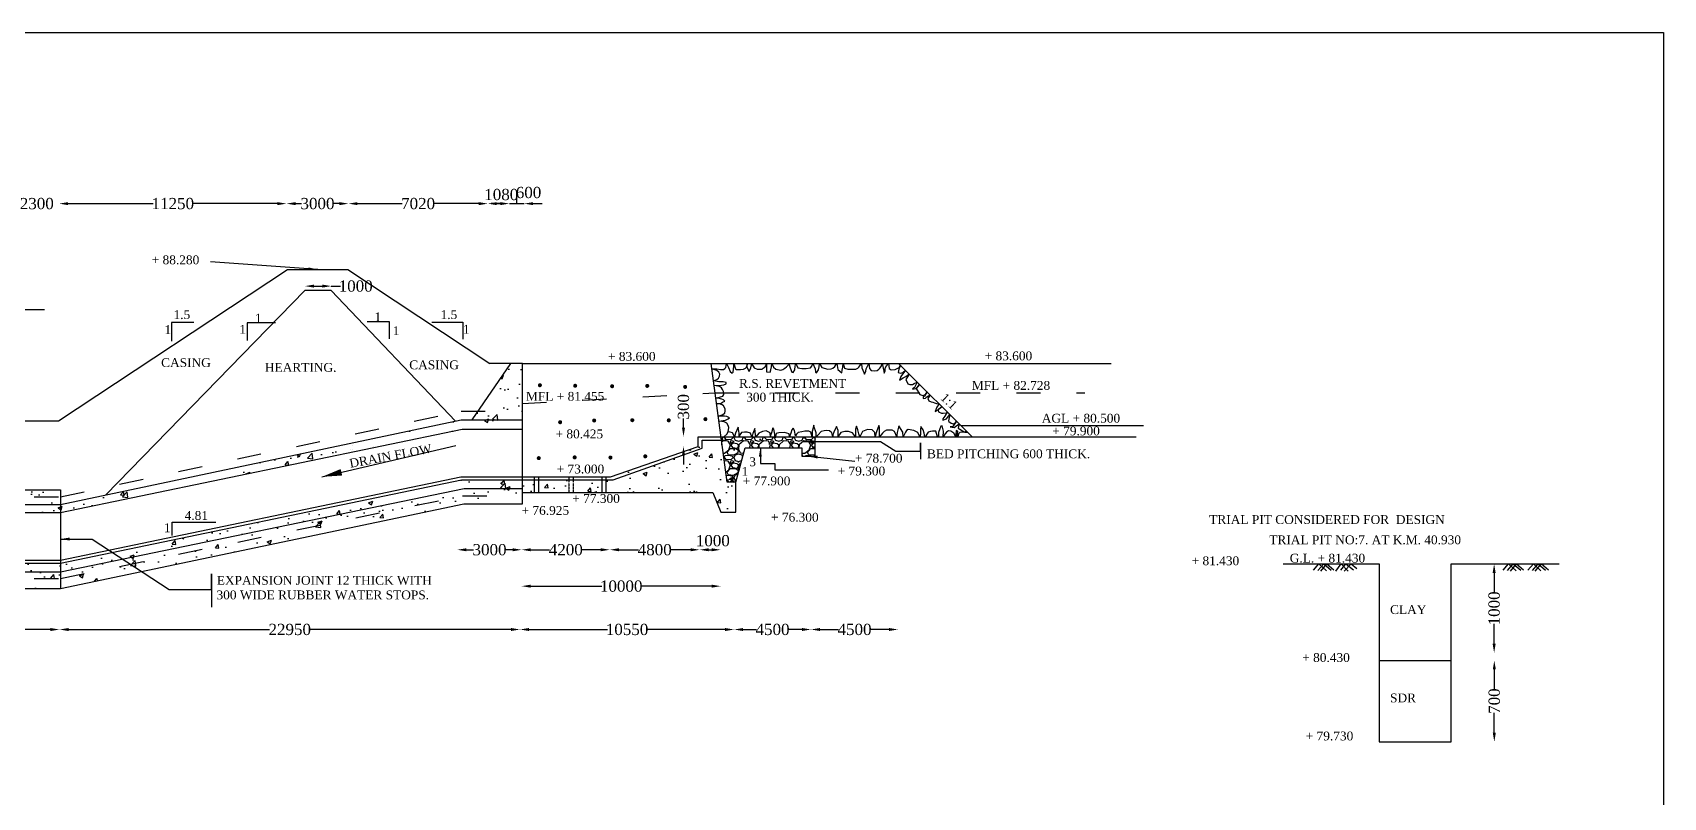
# Model space of a CAD drawing. Header units: millimetres. Extents: x -109570 to 182036, y -246061 to 118174.
# Drawn here: x 100865 to 182036, y 80078 to 118174 of the extents above; entities that cross this region are included whole.
import ezdxf

# ---------------------------------------------------------------- set-up
doc = ezdxf.new("R2010")
doc.units = ezdxf.units.MM
doc.header["$MEASUREMENT"] = 0
doc.header["$PDMODE"] = 33
doc.header["$PDSIZE"] = 500
doc.linetypes.add('ACAD_ISO03W100', pattern=[30, 12, -18])
for name, color, linetype in [('DIM', 5, 'Continuous'), ('DOT LINE', 3, 'ACAD_ISO03W100'), ('DWG. LINE', 1, 'Continuous'), ('HATCH', 2, 'Continuous'), ('TEXT', 7, 'Continuous'), ('TITLE', 7, 'Continuous')]:
    doc.layers.add(name, color=color, linetype=linetype)
doc.styles.get("Standard").update_dxf_attribs({"font": 'TIMES.TTF', "height": 560})
doc.dimstyles.get("Standard").update_dxf_attribs({"dimtxt": 560, "dimasz": 450, "dimexe": 0.18, "dimexo": 0.0625, "dimgap": 0.09, "dimtad": 0, "dimdec": 0, "dimzin": 0, "dimdsep": 46, "dimtxsty": 'Standard', "dimcen": 0.09, "dimse1": 1, "dimse2": 1, "dimclrd": 5, "dimclre": 5, "dimclrt": 4, "dimadec": 0, "dimazin": 0, "dimtfac": 1, "dimtdec": 0, "dimtofl": 0, "dimtmove": 0, "dimatfit": 3, "dimfxl": 1, "dimtolj": 1, "dimtzin": 0, "dimarcsym": 0})

# ---------------------------------------------------------------- blocks, each defined once
blk = doc.blocks.new('*D9')
at = {"layer": 'Defpoints', "color": 0}
for p in [(85933, 87944), (102203, 88441), (102203, 87850)]:
    blk.add_point(p, dxfattribs=at)
at = {"layer": 'DIM', "color": 5, "lineweight": -2}
for p, q in [((86383, 88441), (93097, 88441)), ((101753, 88441), (95038, 88441))]:
    blk.add_line(p, q, dxfattribs=at)
at = {"layer": 'DIM', "color": 5}
for points in [[(86383, 88516), (86383, 88366), (85933, 88441)], [(101753, 88516), (101753, 88366), (102203, 88441)]]:
    blk.add_solid(points, dxfattribs=at)
at = {"layer": 'DIM', "color": 4, "insert": (94068, 88441), "char_height": 560, "attachment_point": 5}
blk.add_mtext('\\A1;16100', dxfattribs=at)
blk = doc.blocks.new('*D10')
at = {"layer": 'Defpoints', "color": 0}
for p in [(102203, 87850), (125124, 88441), (125124, 87981)]:
    blk.add_point(p, dxfattribs=at)
at = {"layer": 'DIM', "color": 5, "lineweight": -2}
for p, q in [((102653, 88441), (112653, 88441)), ((124674, 88441), (114674, 88441))]:
    blk.add_line(p, q, dxfattribs=at)
at = {"layer": 'DIM', "color": 5}
for points in [[(102653, 88516), (102653, 88366), (102203, 88441)], [(124674, 88516), (124674, 88366), (125124, 88441)]]:
    blk.add_solid(points, dxfattribs=at)
at = {"layer": 'DIM', "color": 4, "insert": (113663, 88441), "char_height": 560, "attachment_point": 5}
blk.add_mtext('\\A1;22950', dxfattribs=at)
blk = doc.blocks.new('*D11')
at = {"layer": 'Defpoints', "color": 0}
for p in [(125124, 87981), (135782, 88441), (135782, 87963)]:
    blk.add_point(p, dxfattribs=at)
at = {"layer": 'DIM', "color": 5, "lineweight": -2}
for p, q in [((125574, 88441), (129482, 88441)), ((135332, 88441), (131423, 88441))]:
    blk.add_line(p, q, dxfattribs=at)
at = {"layer": 'DIM', "color": 5}
for points in [[(125574, 88516), (125574, 88366), (125124, 88441)], [(135332, 88516), (135332, 88366), (135782, 88441)]]:
    blk.add_solid(points, dxfattribs=at)
at = {"layer": 'DIM', "color": 4, "insert": (130453, 88441), "char_height": 560, "attachment_point": 5}
blk.add_mtext('\\A1;10550', dxfattribs=at)
blk = doc.blocks.new('*D12')
at = {"layer": 'Defpoints', "color": 0}
for p in [(135782, 87963), (139608, 88441), (139608, 88132)]:
    blk.add_point(p, dxfattribs=at)
at = {"layer": 'DIM', "color": 5, "lineweight": -2}
for p, q in [((136232, 88441), (136889, 88441)), ((139158, 88441), (138501, 88441))]:
    blk.add_line(p, q, dxfattribs=at)
at = {"layer": 'DIM', "color": 5}
for points in [[(136232, 88516), (136232, 88366), (135782, 88441)], [(139158, 88516), (139158, 88366), (139608, 88441)]]:
    blk.add_solid(points, dxfattribs=at)
at = {"layer": 'DIM', "color": 4, "insert": (137695, 88441), "char_height": 560, "attachment_point": 5}
blk.add_mtext('\\A1;4500', dxfattribs=at)
blk = doc.blocks.new('*D13')
at = {"layer": 'Defpoints', "color": 0}
for p in [(139608, 88132), (143943, 88441), (143943, 88245)]:
    blk.add_point(p, dxfattribs=at)
at = {"layer": 'DIM', "color": 5, "lineweight": -2}
for p, q in [((140058, 88441), (140970, 88441)), ((143493, 88441), (142581, 88441))]:
    blk.add_line(p, q, dxfattribs=at)
at = {"layer": 'DIM', "color": 5}
for points in [[(140058, 88516), (140058, 88366), (139608, 88441)], [(143493, 88516), (143493, 88366), (143943, 88441)]]:
    blk.add_solid(points, dxfattribs=at)
at = {"layer": 'DIM', "color": 4, "insert": (141776, 88441), "char_height": 560, "attachment_point": 5}
blk.add_mtext('\\A1;4500', dxfattribs=at)
blk = doc.blocks.new('*D15')
at = {"layer": 'Defpoints', "color": 0}
for p in [(115733, 105546), (114419, 105331), (115733, 105331)]:
    blk.add_point(p, dxfattribs=at)
at = {"layer": 'DIM', "color": 5, "lineweight": -2}
for p, q in [((114869, 105546), (115283, 105546)), ((115733, 105546), (116183, 105546))]:
    blk.add_line(p, q, dxfattribs=at)
at = {"layer": 'DIM', "color": 5}
for points in [[(114869, 105621), (114869, 105471), (114419, 105546)], [(115283, 105621), (115283, 105471), (115733, 105546)]]:
    blk.add_solid(points, dxfattribs=at)
at = {"layer": 'DIM', "color": 4, "insert": (116946, 105546), "char_height": 560, "attachment_point": 5}
blk.add_mtext('\\A1;1000', dxfattribs=at)
blk = doc.blocks.new('*D16')
at = {"layer": 'Defpoints', "color": 0}
for p in [(125213, 90635), (135111, 90635), (135111, 90600)]:
    blk.add_point(p, dxfattribs=at)
at = {"layer": 'DIM', "color": 5, "lineweight": -2}
for p, q in [((125663, 90600), (129192, 90600)), ((134661, 90600), (131133, 90600))]:
    blk.add_line(p, q, dxfattribs=at)
at = {"layer": 'DIM', "color": 5}
for points in [[(125663, 90675), (125663, 90525), (125213, 90600)], [(134661, 90675), (134661, 90525), (135111, 90600)]]:
    blk.add_solid(points, dxfattribs=at)
at = {"layer": 'DIM', "color": 4, "insert": (130162, 90600), "char_height": 560, "attachment_point": 5}
blk.add_mtext('\\A1;10000', dxfattribs=at)
blk = doc.blocks.new('*D17')
at = {"layer": 'Defpoints', "color": 0}
for p in [(122002, 92413), (125213, 92413), (125213, 92413)]:
    blk.add_point(p, dxfattribs=at)
at = {"layer": 'DIM', "color": 5, "lineweight": -2}
for p, q in [((122452, 92413), (122812, 92413)), ((124763, 92413), (124403, 92413))]:
    blk.add_line(p, q, dxfattribs=at)
at = {"layer": 'DIM', "color": 5}
for points in [[(122452, 92488), (122452, 92338), (122002, 92413)], [(124763, 92488), (124763, 92338), (125213, 92413)]]:
    blk.add_solid(points, dxfattribs=at)
at = {"layer": 'DIM', "color": 4, "insert": (123608, 92413), "char_height": 560, "attachment_point": 5}
blk.add_mtext('\\A1;3000', dxfattribs=at)
blk = doc.blocks.new('*D18')
at = {"layer": 'Defpoints', "color": 0}
for p in [(125213, 92413), (129595, 92413), (129595, 92099)]:
    blk.add_point(p, dxfattribs=at)
at = {"layer": 'DIM', "color": 5, "lineweight": -2}
for p, q in [((125663, 92413), (126598, 92413)), ((129145, 92413), (128210, 92413))]:
    blk.add_line(p, q, dxfattribs=at)
at = {"layer": 'DIM', "color": 5}
for points in [[(125663, 92488), (125663, 92338), (125213, 92413)], [(129145, 92488), (129145, 92338), (129595, 92413)]]:
    blk.add_solid(points, dxfattribs=at)
at = {"layer": 'DIM', "color": 4, "insert": (127404, 92413), "char_height": 560, "attachment_point": 5}
blk.add_mtext('\\A1;4200', dxfattribs=at)
blk = doc.blocks.new('*D19')
at = {"layer": 'Defpoints', "color": 0}
for p in [(129595, 92099), (134063, 92413), (134063, 91977)]:
    blk.add_point(p, dxfattribs=at)
at = {"layer": 'DIM', "color": 5, "lineweight": -2}
for p, q in [((130045, 92413), (131023, 92413)), ((133613, 92413), (132635, 92413))]:
    blk.add_line(p, q, dxfattribs=at)
at = {"layer": 'DIM', "color": 5}
for points in [[(130045, 92488), (130045, 92338), (129595, 92413)], [(133613, 92488), (133613, 92338), (134063, 92413)]]:
    blk.add_solid(points, dxfattribs=at)
at = {"layer": 'DIM', "color": 4, "insert": (131829, 92413), "char_height": 560, "attachment_point": 5}
blk.add_mtext('\\A1;4800', dxfattribs=at)
blk = doc.blocks.new('*D20')
at = {"layer": 'Defpoints', "color": 0}
for p in [(134063, 91977), (135111, 92413), (135111, 92012)]:
    blk.add_point(p, dxfattribs=at)
at = {"layer": 'DIM', "color": 5, "lineweight": -2}
blk.add_line((134513, 92413), (134661, 92413), dxfattribs=at)
at = {"layer": 'DIM', "color": 5}
for points in [[(134513, 92488), (134513, 92338), (134063, 92413)], [(134661, 92488), (134661, 92338), (135111, 92413)]]:
    blk.add_solid(points, dxfattribs=at)
at = {"layer": 'DIM', "color": 4, "insert": (134722, 92863), "char_height": 560, "attachment_point": 5}
blk.add_mtext('\\A1;1000', dxfattribs=at)
blk = doc.blocks.new('*D21')
at = {"layer": 'Defpoints', "color": 0}
for p in [(133263, 98047), (133350, 98047), (133350, 97563)]:
    blk.add_point(p, dxfattribs=at)
at = {"layer": 'DIM', "color": 5, "lineweight": -2}
for p, q in [((133263, 98497), (133263, 98947)), ((133263, 97113), (133263, 96663))]:
    blk.add_line(p, q, dxfattribs=at)
at = {"layer": 'DIM', "color": 5}
for points in [[(133188, 98497), (133338, 98497), (133263, 98047)], [(133188, 97113), (133338, 97113), (133263, 97563)]]:
    blk.add_solid(points, dxfattribs=at)
at = {"layer": 'DIM', "color": 4, "insert": (133263, 99536), "char_height": 560, "attachment_point": 5, "rotation": 90}
blk.add_mtext('\\A1;300', dxfattribs=at)
blk = doc.blocks.new('*D31')
at = {"layer": 'Defpoints', "color": 0}
for p in [(102183, 109655), (99963, 109290), (102183, 109191)]:
    blk.add_point(p, dxfattribs=at)
at = {"layer": 'DIM', "color": 5, "lineweight": -2}
for p, q in [((99513, 109655), (99063, 109655)), ((102633, 109655), (103083, 109655))]:
    blk.add_line(p, q, dxfattribs=at)
at = {"layer": 'DIM', "color": 5}
for points in [[(99513, 109730), (99513, 109580), (99963, 109655)], [(102633, 109730), (102633, 109580), (102183, 109655)]]:
    blk.add_solid(points, dxfattribs=at)
at = {"layer": 'DIM', "color": 4, "insert": (101073, 109655), "char_height": 560, "attachment_point": 5}
blk.add_mtext('\\A1;2300', dxfattribs=at)
blk = doc.blocks.new('*D32')
at = {"layer": 'Defpoints', "color": 0}
for p in [(113503, 109655), (102183, 109191), (113503, 109274)]:
    blk.add_point(p, dxfattribs=at)
at = {"layer": 'DIM', "color": 5, "lineweight": -2}
for p, q in [((102633, 109655), (106872, 109655)), ((113053, 109655), (108813, 109655))]:
    blk.add_line(p, q, dxfattribs=at)
at = {"layer": 'DIM', "color": 5}
for points in [[(102633, 109730), (102633, 109580), (102183, 109655)], [(113053, 109730), (113053, 109580), (113503, 109655)]]:
    blk.add_solid(points, dxfattribs=at)
at = {"layer": 'DIM', "color": 4, "insert": (107843, 109655), "char_height": 560, "attachment_point": 5}
blk.add_mtext('\\A1;11250', dxfattribs=at)
blk = doc.blocks.new('*D33')
at = {"layer": 'Defpoints', "color": 0}
for p in [(116585, 109655), (113503, 109274), (116585, 109260)]:
    blk.add_point(p, dxfattribs=at)
at = {"layer": 'DIM', "color": 5, "lineweight": -2}
for p, q in [((113953, 109655), (114249, 109655)), ((116135, 109655), (115839, 109655))]:
    blk.add_line(p, q, dxfattribs=at)
at = {"layer": 'DIM', "color": 5}
for points in [[(113953, 109730), (113953, 109580), (113503, 109655)], [(116135, 109730), (116135, 109580), (116585, 109655)]]:
    blk.add_solid(points, dxfattribs=at)
at = {"layer": 'DIM', "color": 4, "insert": (115044, 109655), "char_height": 560, "attachment_point": 5}
blk.add_mtext('\\A1;3000', dxfattribs=at)
blk = doc.blocks.new('*D34')
at = {"layer": 'Defpoints', "color": 0}
for p in [(123520, 109655), (116585, 109260), (123520, 109260)]:
    blk.add_point(p, dxfattribs=at)
at = {"layer": 'DIM', "color": 5, "lineweight": -2}
for p, q in [((117035, 109655), (119256, 109655)), ((123070, 109655), (120849, 109655))]:
    blk.add_line(p, q, dxfattribs=at)
at = {"layer": 'DIM', "color": 5}
for points in [[(117035, 109730), (117035, 109580), (116585, 109655)], [(123070, 109730), (123070, 109580), (123520, 109655)]]:
    blk.add_solid(points, dxfattribs=at)
at = {"layer": 'DIM', "color": 4, "insert": (120052, 109655), "char_height": 560, "attachment_point": 5}
blk.add_mtext('\\A1;7020', dxfattribs=at)
blk = doc.blocks.new('*D35')
at = {"layer": 'Defpoints', "color": 0}
for p in [(124594, 109655), (123520, 109260), (124594, 109274)]:
    blk.add_point(p, dxfattribs=at)
at = {"layer": 'DIM', "color": 5, "lineweight": -2}
blk.add_line((123970, 109655), (124144, 109655), dxfattribs=at)
at = {"layer": 'DIM', "color": 5}
for points in [[(123970, 109730), (123970, 109580), (123520, 109655)], [(124144, 109730), (124144, 109580), (124594, 109655)]]:
    blk.add_solid(points, dxfattribs=at)
at = {"layer": 'DIM', "color": 4, "insert": (124192, 110105), "char_height": 560, "attachment_point": 5}
blk.add_mtext('\\A1;1080', dxfattribs=at)
blk = doc.blocks.new('*D36')
at = {"layer": 'Defpoints', "color": 0}
for p in [(125329, 109655), (124594, 109274), (125329, 109288)]:
    blk.add_point(p, dxfattribs=at)
at = {"layer": 'DIM', "color": 5, "lineweight": -2}
for p, q in [((124144, 109655), (123694, 109655)), ((124594, 109655), (125329, 109655)), ((124962, 109655), (124962, 110205)), ((124962, 110205), (124962, 110205)), ((125779, 109655), (126229, 109655))]:
    blk.add_line(p, q, dxfattribs=at)
at = {"layer": 'DIM', "color": 5}
for points in [[(124144, 109730), (124144, 109580), (124594, 109655)], [(125779, 109730), (125779, 109580), (125329, 109655)]]:
    blk.add_solid(points, dxfattribs=at)
at = {"layer": 'DIM', "color": 4, "insert": (125550, 110205), "char_height": 560, "attachment_point": 5}
blk.add_mtext('\\A1;600', dxfattribs=at)
blk = doc.blocks.new('*D69')
at = {"layer": 'Defpoints', "color": 0}
for p in [(171472, 91709), (173612, 91709), (171472, 87279)]:
    blk.add_point(p, dxfattribs=at)
at = {"layer": 'DIM', "color": 5, "lineweight": -2}
for p, q in [((173612, 91259), (173612, 90258)), ((173612, 87729), (173612, 88730))]:
    blk.add_line(p, q, dxfattribs=at)
at = {"layer": 'DIM', "color": 5}
for points in [[(173537, 91259), (173687, 91259), (173612, 91709)], [(173537, 87729), (173687, 87729), (173612, 87279)]]:
    blk.add_solid(points, dxfattribs=at)
at = {"layer": 'DIM', "color": 4, "insert": (173612, 89494), "char_height": 560, "attachment_point": 5, "rotation": 90}
blk.add_mtext('\\A1;1000', dxfattribs=at)
blk = doc.blocks.new('*D70')
at = {"layer": 'Defpoints', "color": 0}
for p in [(171472, 86902), (171472, 82848), (173620, 82848)]:
    blk.add_point(p, dxfattribs=at)
at = {"layer": 'DIM', "color": 5, "lineweight": -2}
for p, q in [((173620, 86452), (173620, 85465)), ((173620, 83298), (173620, 84285))]:
    blk.add_line(p, q, dxfattribs=at)
at = {"layer": 'DIM', "color": 5}
for points in [[(173546, 86452), (173696, 86452), (173620, 86902)], [(173546, 83298), (173696, 83298), (173620, 82848)]]:
    blk.add_solid(points, dxfattribs=at)
at = {"layer": 'DIM', "color": 4, "insert": (173620, 84875), "char_height": 560, "attachment_point": 5, "rotation": 90}
blk.add_mtext('\\A1;700', dxfattribs=at)

msp = doc.modelspace()

# ---------------------------------------------------------------- hatches: boundary and pattern name
at = {"layer": 'HATCH'}
h = msp.add_hatch(dxfattribs=at)
h.set_pattern_fill('AR-CONC', color=256, scale=300, style=0)
h.set_pattern_definition([(50, (0, 0), (2151.78, -188.256), [225, -2475]), (355, (0, 0), (-416.254, 2256.576), [180, -1980]), (100.4514, (179.3, -15.7), (1735.528, 2068.319), [191.22, -2103.426]), (46.1842, (0, 600), (3201.723, -496.557), [337.5, -3712.5]), (96.6356, (266.8, 558.6), (2803.99, 2922.354), [286.83, -3155.14]), (351.1842, (0, 600), (2803.986, 2922.356), [270, -2970]), (21, (300, 450), (1790.721, -1207.857), [225, -2475]), (326, (300, 450), (729.946, 2175.45), [180, -1980]), (71.4514, (449.2, 349.3), (2520.668, 967.591), [191.22, -2103.426]), (37.5, (0, 0), (36.4796, 998.6816), [0, -1956, 0, -2010, 0, -1987.5]), (7.5, (0, 0), (789.2086, 1183.235), [0, -1146, 0, -1911, 0, -757.5]), (327.5, (-669, 0), (1601.4673, -67.6646), [0, -750, 0, -2340, 0, -3105]), (317.5, (-969, 0), (1749.559, 300.315), [0, -975, 0, -1554, 0, -2205])])
h.paths.add_polyline_path([(122329, 94704.6), (125243, 94704.6), (125243, 95104.7), (122266.1, 95104.7), (102256.5, 90982.1), (102256.5, 90492.1)])
h.paths.add_polyline_path([(122266.1, 95104.7), (125243, 95104.7), (125243, 95462.4), (122338.6, 95462.4), (102256.5, 91312.8), (102256.5, 90982.1)])
h.paths.add_polyline_path([(122338.6, 95462.4), (125243, 95462.4), (125243, 95892.1), (122220.6, 95892.1), (102256.5, 91753.8), (102256.5, 91312.8)])
h.paths.add_polyline_path([(102256.5, 94665.9), (102256.5, 94276.6), (122248.9, 98416.9), (125243, 98416.9), (125243, 98878.4), (122191.3, 98878.4)])
h.paths.add_polyline_path([(125834.1, 95272.4), (125834.1, 95892.1), (125243, 95892.1), (125243, 95272.4)])
h.paths.add_polyline_path([(126036.9, 95892.1), (126036.9, 95272.4), (127562, 95272.4), (127562, 95892.1)])
h.paths.add_polyline_path([(127764.9, 95892.1), (127764.9, 95272.4), (129190.7, 95272.4), (129190.7, 95892.1)])
h.paths.add_polyline_path([(134718, 95272.4), (135118.9, 94280.4), (135875.1, 94280.4), (135875.1, 95782), (136323.7, 97498.3), (139148.2, 97498.3), (139148.2, 97079.6), (139813.3, 97079.6), (139813.3, 98034.1), (133997.1, 98034.1), (133997.1, 97561.5), (129634.9, 96037.9), (129393.6, 96037.9), (129393.6, 95272.4)])
h.paths.add_polyline_path([(125243, 99312.9), (125243, 101693.1), (124664.1, 101693.1), (123041.6, 99312.9)])
h.paths.add_polyline_path([(125243, 98878.4), (125243, 99312.9), (123041.6, 99312.9), (122745.4, 98878.4)])
h = msp.add_hatch(dxfattribs=at)
h.set_pattern_fill('GRAVEL', color=256, scale=1000, style=0)
h.set_pattern_definition([(228.0128, (720, 1000), (-7999.998232, -9000.00134), [134.536, -13319.088]), (184.9697, (630, 900), (12000.001052, 999.991307), [230.868, -22855.925]), (132.5104, (400, 880), (9999.990718, -11000.008674), [162.788, -16116.032]), (267.2737, (10, 630), (999.996018, 20000.000295), [210.238, -20813.558]), (292.8337, (0, 420), (-5000.009905, 11999.996412), [206.155, -20409.373]), (357.2737, (80, 230), (-20000.000295, 999.996018), [210.238, -20813.558]), (37.6942, (290, 220), (-13000.0073456, -9999.990405), [278.029, -27524.849]), (72.2553, (510, 390), (7000.010763, 21999.996231), [262.488, -25986.321]), (121.4296, (590, 640), (-8000.008234, 12999.995036), [210.95, -20884.073]), (175.2364, (480, 820), (11000.000946, -999.991533), [240.832, -11800.763]), (222.3974, (240, 840), (-12000.007351, -10999.992082), [311.448, -30833.375]), (138.8141, (1000, 620), (-7000.002947, 5999.997313), [106.301, -10523.844]), (171.4692, (920, 690), (12999.998285, -2000.00791), [202.237, -20021.511]), (225, (720, 720), (-1e-13, -1000.0003), [141.421, -1272.792]), (203.1986, (650, 840), (4999.99973, 2000.00133), [76.158, -7539.615]), (291.8014, (580, 810), (-999.99991, 3000.00027), [107.703, -5277.462]), (30.9638, (620, 710), (2999.99802, 2000.00248), [174.929, -5656.023]), (161.5651, (770, 800), (2000.00043, -999.9984), [126.491, -3035.787]), (16.3895, (0, 810), (10000.002198, 2999.99271), [177.2, -17542.845]), (70.3462, (170, 860), (-3999.995247, -11000.002136), [148.661, -14717.408]), (293.1986, (770, 1000), (-2000.00133, 4999.99973), [152.315, -7463.458]), (343.6105, (830, 860), (-10000.002198, 2999.99271), [177.2, -17542.845]), (339.444, (0, 190), (-5000.001845, 1999.996), [170.88, -8373.124]), (294.7751, (160, 130), (-4999.99219, 11000.003422), [143.178, -14174.643]), (66.8014, (780, 0), (2000.00133, 4999.99973), [152.315, -7463.458]), (17.354, (840, 140), (-13000.00202, -3999.994502), [167.631, -16595.424]), (69.444, (290, 0), (-1999.996, -5000.001845), [85.44, -8458.564]), (101.3099, (720, 0), (-999.99763, 4000.00075), [50.99, -5048.029]), (165.9638, (710, 50), (3000.00055, -999.99806), [206.155, -3916.95]), (186.009, (510, 100), (9999.999751, 999.999317), [191.05, -18913.923]), (303.6901, (620, 620), (-1000.00133, 1999.99956), [144.222, -3461.329]), (353.1572, (700, 500), (16999.9993655, -2000.007998), [251.794, -24927.563]), (60.9454, (950, 470), (-4000.000027, -7000.000385), [102.956, -10192.674]), (90, (1000, 560), (-1000, 1000), [60, -940]), (120.2564, (490, 130), (3999.994887, -7000.002456), [138.924, -13753.52]), (48.0128, (420, 250), (7999.998232, 9000.00134), [269.072, -13184.552]), (0, (600, 450), (1000, 1000), [260, -740]), (325.3048, (860, 450), (-9999.99426, 7000.00861), [158.114, -15653.274]), (254.0546, (990, 360), (-999.99989, -4000.00013), [145.602, -7134.508]), (207.646, (950, 220), (-18999.995807, -10000.007713), [237.065, -23469.474]), (175.4261, (740, 110), (-13000.000558, 999.994801), [250.799, -24829.074])])
h.paths.add_polyline_path([(139148.2, 97498.3), (139148.2, 97079.6), (139813.3, 97079.6), (139813.3, 98034.1), (137823.1, 98034.1), (137808.7, 97990.8), (137807.8, 98034.1), (135126.3, 98034.1), (135430.4, 95782), (135875.1, 95782), (136323.7, 97498.3)])
h = msp.add_hatch(dxfattribs=at)
h.set_pattern_fill('AR-CONC', color=256, scale=300, style=0)
h.paths.add_polyline_path([(94204.9, 90492.1), (94204.9, 90982.1), (85949.9, 90982.1), (85949.9, 90492.1)])
h.paths.add_polyline_path([(94204.9, 90982.1), (94204.9, 91312.8), (85949.9, 91312.8), (85949.9, 90982.1)])
h.paths.add_polyline_path([(94204.9, 91312.8), (94204.9, 91753.8), (85949.9, 91753.8), (85949.9, 91312.8)])
h.paths.add_polyline_path([(94204.9, 91753.8), (94204.9, 91312.8), (102256.5, 91312.8), (102256.5, 91753.8)])
h.paths.add_polyline_path([(102256.5, 90982.1), (102256.5, 91312.8), (94204.9, 91312.8), (94204.9, 90982.1)])
h.paths.add_polyline_path([(102256.5, 90492.1), (102256.5, 90982.1), (94204.9, 90982.1), (94204.9, 90492.1)])
h.paths.add_polyline_path([(102256.5, 94276.6), (102256.5, 94665.9), (94204.9, 94665.9), (94204.9, 94276.6)])
h.paths.add_polyline_path([(94204.9, 95055.1), (94204.9, 94665.9), (102256.5, 94665.9), (102256.5, 95055.1)])
h.paths.add_polyline_path([(94204.9, 95399.4), (94204.9, 95055.1), (102256.5, 95055.1), (102256.5, 95399.4)])
h.paths.add_polyline_path([(94204.9, 95055.1), (94204.9, 95399.4), (85949.9, 95399.4), (85949.9, 95055.1)])
h.paths.add_polyline_path([(94204.9, 94665.9), (94204.9, 95055.1), (85949.9, 95055.1), (85949.9, 94665.9)])
h.paths.add_polyline_path([(94204.9, 94276.6), (94204.9, 94665.9), (85949.9, 94665.9), (85949.9, 94276.6)])

# ---------------------------------------------------------------- linework, layer by layer
at = {"layer": 'DIM'}
for points in [[(143831.8, 97324.4), (145054.9, 97324.4), (145054.9, 97733.5), (145054.9, 96932.3)], [(137803.6, 96716.4), (137803.6, 96391.6), (140482.5, 96391.6)], [(107665.4, 90439.1), (109772.9, 90439.1), (109772.9, 91222.6), (109772.9, 89552.8)]]:
    msp.add_lwpolyline(points, dxfattribs=at)
at = {"layer": 'DOT LINE', "ltscale": 100}
for points in [[(125243, 99693.5), (134830.2, 100227.3), (153236.9, 100227.3)], [(102256.5, 95055.1), (122195.1, 99312.9), (125243, 99312.9)], [(85949.9, 95055.1), (102256.5, 95055.1)], [(102256.5, 90982.1), (122266.1, 95104.7), (125243, 95104.7)], [(85949.9, 90982.1), (102256.5, 90982.1)]]:
    msp.add_lwpolyline(points, dxfattribs=at)
at = {"layer": 'DOT LINE'}
for points in [[(127562, 96037.9), (127562, 95272.4)], [(127764.9, 96037.9), (127764.9, 95272.4)]]:
    msp.add_lwpolyline(points, dxfattribs=at)
at = {"layer": 'DWG. LINE'}
for points in [[(98075.4, 95399.4), (99835.2, 98838.7), (102146.4, 98838.7), (113551, 106369.1), (116558.1, 106369.1), (123629.2, 101693.1)], [(121917.9, 98820.6), (115732.5, 105330.8), (114419.3, 105330.8), (104485.4, 95136.9)], [(88341.8, 104387.5), (101451.2, 104387.5)], [(108882.6, 103739.6), (107769.6, 103739.6), (107769.6, 102806.1)], [(112949.5, 103711.2), (111540.4, 103711.2), (111540.4, 102831.5)], [(117521.3, 103778.5), (118617.7, 103778.5), (118617.7, 102918.7)], [(120743.9, 103742.9), (122273.3, 103742.9), (122273.3, 102909.6)], [(122745.4, 98878.4), (124664.1, 101693.1)], [(125243, 94704.6), (125243, 101693.1), (123629.2, 101693.1)], [(125243, 101693.1), (154555.6, 101693.1)], [(135875.1, 95782), (135430.4, 95782), (134632.3, 101693.1)], [(147639, 98034.1), (143970.2, 101693.1)], [(102256.5, 94665.9), (122191.3, 98878.4), (125243, 98878.4)], [(102256.5, 94276.6), (122248.9, 98416.9), (125243, 98416.9)], [(147067.7, 98603.8), (156161.7, 98603.8)], [(102256.5, 91888.5), (122186, 96037.9), (129634.9, 96037.9), (133997.1, 97561.5), (133997.1, 98034.1), (155794.8, 98034.1)], [(102256.5, 91753.8), (122220.6, 95892.1), (129754.7, 95892.1), (134190.3, 97477), (134190.3, 97872.8), (135379, 97872.8)], [(125243, 95272.4), (134718, 95272.4), (135118.9, 94280.4), (135875.1, 94280.4), (135875.1, 95782), (136323.7, 97498.3), (139148.2, 97498.3), (139148.2, 97079.6), (139813.3, 97079.6), (139813.3, 98034.1)], [(125834.1, 96037.9), (125834.1, 95272.4)], [(126036.9, 96037.9), (126036.9, 95272.4)], [(129190.7, 96037.9), (129190.7, 95272.4)], [(129393.6, 96037.9), (129393.6, 95272.4)], [(85949.9, 90492.1), (85949.9, 95399.4), (102256.5, 95399.4), (102256.5, 90492.1)], [(102256.5, 91312.8), (122338.6, 95462.4), (125243, 95462.4)], [(85949.9, 94665.9), (102256.5, 94665.9)], [(85949.9, 94276.6), (102256.5, 94276.6)], [(102256.5, 90492.1), (122329, 94704.6), (125243, 94704.6)], [(107804.2, 93120.6), (107804.2, 93781.4), (109985.9, 93781.4)], [(85949.9, 91888.5), (102256.5, 91888.5)], [(85949.9, 91753.8), (102256.5, 91753.8)], [(85949.9, 91312.8), (102256.5, 91312.8)], [(163105, 91709), (167890.5, 91709), (167890.5, 82848.5), (171472.5, 82848.5), (171472.5, 91709), (176845.5, 91709)], [(85949.9, 90492.1), (102256.5, 90492.1)], [(167890.5, 86901.5), (171472.5, 86901.5)]]:
    msp.add_lwpolyline(points, dxfattribs=at)
at = {"layer": 'HATCH'}
for points in [[(135265.1, 98034.1), (135416.1, 98175.4), (135481.2, 98280.1), (135517.3, 98504), (135492, 98598), (135412.4, 98717.1), (135293.1, 98778.5), (135170.2, 98807.4), (135019.5, 98825.7), (135358.2, 98870.2), (135488.4, 98942.4), (135557.1, 98993), (135426.9, 99050.8), (135311.2, 99068.8), (135162.9, 99076.1), (134986.8, 99067.5), (135181.1, 99135.1), (135314.8, 99214.5), (135343.8, 99333.7), (135343.8, 99434.8), (135260.6, 99582.9), (135184.7, 99629.9), (135054.5, 99684.1), (134902.8, 99690), (135137.7, 99723.8), (135199.1, 99759.9), (135314.8, 99814.1), (135260.6, 99879.1), (135173.8, 99915.2), (134989.4, 99969.4), (134865.6, 99965.4), (135217.1, 100065), (135267.7, 100155.3), (135249.6, 100303.4), (135206.2, 100400.9), (135152, 100476.8), (135061.6, 100541.8), (134971.2, 100570.7), (134781.5, 100587.8), (135155.6, 100614), (135264.1, 100628.5), (135394.2, 100675.4), (135394.2, 100675.4), (135383.4, 100747.7), (135238.8, 100780.2), (135018.2, 100783.8), (134942.2, 100787.4), (134749.6, 100824.1), (134924, 100897.7), (135010.8, 100962.7), (135061.4, 101063.9), (135065, 101165), (135018, 101262.5), (134927.6, 101334.7), (134779.3, 101392.5), (134667.6, 101431.6), (134924, 101425), (135108.4, 101385.3), (135256.7, 101399.8), (135318.1, 101435.9), (135365.1, 101490.1), (135397.7, 101693.1), (135506.9, 101486.9), (135579.2, 101295.5), (135680.5, 101208.8), (135734.7, 101266.6), (135749.2, 101414.7), (135760, 101562.8), (135760, 101693.1), (135846.8, 101432.7), (135908.3, 101400.2), (136096.3, 101400.2), (136251.8, 101414.7), (136342.2, 101454.4), (136400.1, 101501.4), (136436.2, 101613.3), (136436.2, 101693.1), (136409.1, 101529.3), (136479.6, 101378.6), (136533.9, 101291.9), (136533.9, 101291.9), (136620.6, 101476.1), (136646, 101620.6), (136649.6, 101693.1), (136773.8, 101469), (136922, 101414.8), (137171.6, 101414.8), (137229.4, 101454.6), (137327, 101526.8), (137363.2, 101581), (137399.4, 101693.1), (137399.4, 101494.3), (137399.4, 101277.6), (137399.4, 101277.6), (137576.5, 101263.1), (137612.7, 101382.3), (137645.2, 101530.4), (137659.7, 101693.1), (137750.1, 101505.1), (137851.4, 101404), (138104.5, 101353.4), (138213, 101400.4), (138310.6, 101454.6), (138390.1, 101523.2), (138484.2, 101624.3), (138513.1, 101693.1), (138565.2, 101479.3), (138648.3, 101251.7), (138724.3, 101248.1), (138800.2, 101381.8), (138818.3, 101551.5), (138850.8, 101693.1), (138959.3, 101468.5), (139158.2, 101446.8), (139375.1, 101446.8), (139581.3, 101479.3), (139650, 101562.4), (139704.2, 101693.1), (139821, 101428.6), (139839.1, 101251.7), (139889.7, 101230), (139980.1, 101374.5), (140009.1, 101533.4), (140030.8, 101693.1), (140142.9, 101497.3), (140443, 101407), (140605.7, 101425), (140703.3, 101464.8), (140801, 101540.6), (140844.4, 101620.1), (140902.2, 101693.1), (140949.2, 101399.7), (141144.5, 101230), (141166.2, 101352.8), (141198.7, 101515.3), (141206, 101693.1), (141281.9, 101461.1), (141441, 101410.6), (141846, 101410.6), (141940, 101457.5), (141997.9, 101511.7), (142034, 101569.5), (142124.4, 101693.1), (142147.1, 101482), (142244.7, 101250.9), (142270, 101160.6), (142270, 101160.6), (142342.3, 101308.7), (142360.4, 101431.5), (142414.7, 101550.7), (142487, 101693.1), (142487, 101693.1), (142512.3, 101445.9), (142599.1, 101344.8), (142758.2, 101319.5), (142895.6, 101344.8), (142993.2, 101409.8), (143036.6, 101464), (143098.1, 101543.4), (143145.1, 101693.1), (143229, 101312.3), (143250.3, 101215.5), (143250.3, 101215.5), (143294.1, 101319.5), (143301.3, 101453.2), (143359.2, 101579.6), (143471.3, 101693.1), (143503.8, 101438.7), (143601.5, 101380.9), (143796.7, 101388.1), (143894.4, 101435.1), (143992, 101500.1), (144057.9, 101605.7), (143973.9, 101417), (143945, 101240), (144086, 101207.5), (144183.6, 101250.9), (144311.2, 101353.1), (144078.8, 101045), (144042.6, 100947.5), (144006.5, 100868), (144198.1, 100980), (144321, 101041.4), (144407.8, 101113.6), (144497.6, 101167.2), (144328.3, 100889.7), (144433.1, 100683.8), (144534.4, 100640.5), (144657.3, 100644.1), (144736.9, 100698.3), (144901.1, 100764.8), (144755, 100503.2), (144689.9, 100463.5), (144660.9, 100420.2), (144834.5, 100441.8), (144928.5, 100539.3), (145016.8, 100649.3), (144844.3, 100451.9), (145030.7, 100144.1), (145182.6, 100104.4), (145301.9, 100140.5), (145392.6, 100274.5), (145258.5, 100043), (145197, 100024.9), (145189.8, 99952.7), (145301.9, 99959.9), (145377.8, 100028.6), (145537.4, 100130.1), (145421.2, 99952.7), (145471.8, 99829.9), (145587.6, 99782.9), (145678, 99761.3), (145750.3, 99736), (145847.9, 99707.1), (145987.9, 99680.8), (145873.5, 99510.1), (145794, 99307.9), (145794, 99307.9), (145884.4, 99344), (145978.4, 99434.3), (146122.8, 99546.2), (146141, 99528.1), (145931.4, 99389.2), (145960.3, 99279), (146108.6, 99210.4), (146184.5, 99210.4), (146350.9, 99239.3), (146394.4, 99275.4), (146264.1, 99065.9), (146177.3, 98932.2), (146162.8, 98874.5), (146354.5, 98939.5), (146408.7, 98997.3), (146526.4, 99143.8), (146526.4, 99143.8), (146459.3, 98842), (146477.4, 98798.6), (146589.5, 98711.9), (146690.8, 98679.4), (146784.8, 98711.9), (146857.5, 98813.5), (146669.1, 98560.2), (146531.7, 98531.3), (146531.7, 98531.3), (146737.8, 98498.8), (146985.9, 98685.4), (146936.6, 98467.5), (147227.6, 98290.8), (147346.1, 98326.2), (147429.4, 98243.1), (147093.8, 98276.3), (147010.6, 98258.3), (146956.4, 98189.6), (146927.5, 98092.1), (146884.1, 98034.1), (146916.6, 98316), (146833.5, 98352.2), (146819, 98153.5), (146822.6, 98034.1), (146717.7, 98229.4), (146565.9, 98323.3), (146461, 98330.5), (146345.3, 98276.3), (146287.4, 98193.2), (146233.2, 98113.8), (146186.2, 98034.1), (146207.9, 98319.7), (146139.2, 98590.6), (146139.2, 98590.6), (146070.5, 98568.9), (145947.5, 98258.3), (145947.5, 98178.8), (145947.5, 98077.7), (145907.8, 98034.1), (145814.9, 98319.2), (145655.7, 98319.2), (145554.5, 98308.4), (145438.8, 98275.9), (145366.5, 98178.4), (145319.5, 98091.7), (145276.1, 98034.1), (145243.5, 98228.9), (145192.9, 98395.1), (145073.6, 98546.8), (145073.6, 98546.8), (145051.9, 98416.7), (145051.9, 98149.5), (145026.6, 98034.1), (144932.5, 98254.2), (144733.7, 98358.9), (144448, 98405.9), (144354, 98355.3), (144307, 98268.7), (144241.9, 98135), (144194.9, 98034.1), (144180.4, 98265), (143981.5, 98579.3), (143981.5, 98579.3), (143898.4, 98261.4), (143876.7, 98131.4), (143876.7, 98034.1), (143764.6, 98304.8), (143645.3, 98362.6), (143363.2, 98366.2), (143254.7, 98301.2), (143167.9, 98218.1), (143019.7, 98034.1), (143010.7, 98232.8), (143014.3, 98510.9), (142985.3, 98604.8), (142927.5, 98471.2), (142862.4, 98283.4), (142815.4, 98124.4), (142797.3, 98034.1), (142782.8, 98258.1), (142649.1, 98384.5), (142417.6, 98402.6), (142171.7, 98301.4), (142117.5, 98203.9), (142077.7, 98110), (142038, 98034.1), (141987.3, 98193.1), (141936.7, 98388.1), (141871.6, 98575.9), (141824.6, 98424.2), (141824.6, 98171.4), (141824.6, 98034.1), (141824.6, 98034.1), (141672.7, 98240), (141473.9, 98308.6), (141289.4, 98308.6), (141086.9, 98250.9), (141021.9, 98153.3), (140956.8, 98034.1), (140956.8, 98193.1), (140967.6, 98352), (140877.2, 98547), (140819.4, 98417), (140743.4, 98268.9), (140696.4, 98146.1), (140692.8, 98034.1), (140640, 98236.4), (140531.5, 98341.1), (140397.7, 98352), (140271.2, 98333.9), (140119.3, 98301.4), (139967.4, 98142.5), (139869.8, 98034.1), (139862.6, 98232.8), (139750.5, 98565.1), (139743.2, 98615.6), (139663.7, 98305), (139663.7, 98128), (139663.7, 98034.1), (139605.8, 98265.3), (139508.2, 98323.1), (139309.3, 98326.7), (139153.8, 98290.6), (138976.6, 98247.2), (138886.2, 98167.8), (138842.8, 98084.7), (138842.8, 98084.7), (138788.6, 98352), (138723.5, 98471.2), (138658.4, 98384.5), (138597, 98229.2), (138553.6, 98091.9), (138553.6, 98091.9), (138535.5, 98034.1), (138524.6, 98185.8), (138282.4, 98258.1), (138011.2, 98240), (137873.8, 98200.3), (137852.1, 98120.8), (137808.7, 97990.8), (137805.1, 98164.2), (137750.8, 98413.4), (137714.7, 98482), (137649.6, 98243.6), (137598.9, 98106.4), (137598.9, 98034.1), (137574.9, 98243.8), (137379.6, 98337.7), (137195.2, 98298), (137018, 98222.1), (136869.8, 98034.1), (136848.1, 98146.3), (136808.3, 98446.1), (136707.1, 98204.1), (136681.7, 98077.6), (136667.3, 98034.1), (136591.3, 98225.7), (136439.5, 98269.1), (136294.8, 98272.7), (136143, 98258.2), (136059.8, 98135.4), (136038.1, 98034.1), (136034.5, 98222.1), (135991.1, 98518.3), (135991.1, 98518.3), (135857.3, 98229.3), (135799.4, 98034.1), (135770.5, 98128.2), (135709, 98243.8), (135578.9, 98276.3), (135481.2, 98280.1)], [(164617.5, 91389), (164893, 91709), (165266.5, 91358.5)], [(164843, 91385.5), (165128.5, 91709), (165502, 91392.5)], [(164987.5, 91342), (165286.5, 91709), (165636, 91409)], [(165734.5, 91348.5), (165993.5, 91709), (166346.5, 91342)], [(165976.5, 91402.5), (166232, 91709), (166615.5, 91406)], [(166145, 91348.5), (166501, 91709), (166780, 91479.5)], [(174053.5, 91389), (174329, 91709), (174702.5, 91358.5)], [(174279, 91385.5), (174564.5, 91709), (174938, 91392.5)], [(174423.5, 91342), (174722.5, 91709), (175072, 91409)], [(175292, 91389), (175567.5, 91709), (175941, 91358.5)], [(175517.5, 91385.5), (175803, 91709), (176176.5, 91392.5)], [(175662, 91342), (175961, 91709), (176310.5, 91409)]]:
    msp.add_lwpolyline(points, dxfattribs=at)
at = {"layer": 'HATCH', "const_width": 100}
for points in [[(126064.1, 100609.1, 1), (126164.1, 100609.1, 1)], [(127820.4, 100584, 1), (127920.4, 100584, 1)], [(129660.7, 100558.8, 1), (129760.7, 100558.8, 1)], [(131408.6, 100575.6, 1), (131508.6, 100575.6, 1)], [(133295.1, 100524.9, 1), (133395.1, 100524.9, 1)], [(127072.4, 98767.7, 1), (127172.4, 98767.7, 1)], [(128765.5, 98851.6, 1), (128865.5, 98851.6, 1)], [(130664.7, 98868.4, 1), (130764.7, 98868.4, 1)], [(132479.8, 98860, 1), (132579.8, 98860, 1)], [(134303.3, 98918.8, 1), (134403.3, 98918.8, 1)], [(126008.4, 96977.3, 1), (126108.4, 96977.3, 1)], [(127795.6, 97015.3, 1), (127895.6, 97015.3, 1)], [(129577.7, 97005.9, 1), (129677.7, 97005.9, 1)], [(131308.9, 97068.5, 1), (131408.9, 97068.5, 1)]]:
    msp.add_lwpolyline(points, format="xyb", close=True, dxfattribs=at)
at = {"layer": 'TITLE', "lineweight": 30}
msp.add_lwpolyline([(182036, 6650.5), (6524.5, 6650.5), (6524.5, 118174.5), (182036, 118174.5)], close=True, dxfattribs=at)

# ---------------------------------------------------------------- texts
at = {"layer": 'TEXT'}
for s, p in [('+ 88.280', (106792.5, 106634.5)), ('1.5', (107879.2, 103907.6)), ('1', (111927.6, 103726.2)), ('1', (117878.4, 103793.5)), ('1.5', (121170.4, 103907)), ('1', (107427.4, 103159.6)), ('1', (111153.1, 103173.4)), ('1', (118786.1, 103104)), ('1', (122283.9, 103176.5)), ('+ 83.600', (148252, 101850.6)), ('CASING', (107262.2, 101516)), ('HEARTING.', (112426.4, 101277.1)), ('CASING', (119611.8, 101404)), ('+ 83.600', (129504.3, 101825.7)), ('R.S. REVETMENT', (136026.4, 100477.9)), ('MFL + 82.728', (147613.1, 100379.5)), ('MFL + 81.455', (125421.5, 99836.1)), ('300 THICK.', (136382.9, 99796.3)), ('AGL + 80.500', (151095.8, 98746.3)), ('+ 80.425', (126892.7, 97964.3)), ('+ 79.900', (151618.4, 98111.4)), ('BED PITCHING 600 THICK.', (145381.5, 96972)), ('+ 73.000', (126948.3, 96216.4)), ('3', (136536.3, 96574.8)), ('+ 78.700', (141795, 96753.9)), ('1', (136155, 96098.8)), ('+ 77.900', (136214.6, 95622.8)), ('+ 79.300', (140935.3, 96116.4)), ('+ 77.300', (127726.6, 94747.9)), ('4.81', (108432.1, 93900.6)), ('+ 76.925', (125201.3, 94151.8)), ('+ 76.300', (137620.4, 93813.9)), ('1', (107402.2, 93288.7)), ('TRIAL PIT CONSIDERED FOR  DESIGN', (159431.3, 93698.1)), ('TRIAL PIT NO:7. AT K.M. 40.930', (162419.3, 92687.6)), ('+ 81.430', (158554.3, 91644.1)), ('G.L. + 81.430', (163438.8, 91775.6)), ('EXPANSION JOINT 12 THICK WITH', (110030.6, 90671)), ('300 WIDE RUBBER WATER STOPS.', (110019.4, 89944.7)), ('CLAY', (168430.8, 89211.6)), ('+ 80.430', (164060.8, 86825.6)), ('SDR', (168430.8, 84812.1)), ('+ 79.730', (164232.8, 82917.6))]:
    msp.add_text(s, height=440, dxfattribs=at).set_placement(p)
for s, rotation, p in [('1:1', 317.323316, (146020.3, 99937.5)), ('DRAIN FLOW', 10.559558, (116677.8, 96493.3))]:
    msp.add_text(s, height=440, rotation=rotation, dxfattribs=at).set_placement(p)

# ---------------------------------------------------------------- dimensions: what is measured, and where the dimension line sits
at = {"layer": 'DIM'}
for base, p1, p2, text, picture, middle in [((124594.3, 109654.6), (123519.9, 109260.2), (124594.3, 109274.3), '1080', '*D35', (124192.4, 110104.6)), ((102182.9, 109654.6), (99963.4, 109289.8), (102182.9, 109190.9), '2300', '*D31', (101073.2, 109654.6)), ((113503.1, 109654.6), (102182.9, 109190.9), (113503.1, 109274.4), '11250', '*D32', (107843, 109654.6)), ((116585, 109654.6), (113503.1, 109274.4), (116585, 109260.2), '3000', '*D33', (115044, 109654.6)), ((123519.9, 109654.6), (116585, 109260.2), (123519.9, 109260.2), '7020', '*D34', (120052.4, 109654.6)), ((129594.7, 92412.9), (125213.4, 92412.9), (129594.7, 92099.1), '4200', '*D18', (127404.1, 92412.9)), ((134063.3, 92412.9), (129594.7, 92099.1), (134063.3, 91977), '4800', '*D19', (131829, 92412.9)), ((135110.6, 92412.9), (134063.3, 91977), (135110.6, 92011.9), '1000', '*D20', (134722.2, 92862.9)), ((102203.1, 88441.3), (85932.7, 87943.5), (102203.1, 87849.8), '16100', '*D9', (94067.9, 88441.3)), ((125123.8, 88441.3), (102203.1, 87849.8), (125123.8, 87981.4), '22950', '*D10', (113663.4, 88441.3)), ((135782.2, 88441.3), (125123.8, 87981.4), (135782.2, 87962.6), '10550', '*D11', (130453, 88441.3)), ((139608.1, 88441.3), (135782.2, 87962.6), (139608.1, 88132), '4500', '*D12', (137695.2, 88441.3)), ((143942.9, 88441.3), (139608.1, 88132), (143942.9, 88245), '4500', '*D13', (141775.5, 88441.3))]:
    dim = msp.add_linear_dim(base=base, p1=p1, p2=p2, text=text, dimstyle='Standard', override={"dimtmove": 1}, dxfattribs=at)
    dim.commit()
    dim.dimension.update_dxf_attribs({"geometry": picture, "text_midpoint": middle})
dim = msp.add_linear_dim(base=(125329.5, 109654.6), p1=(124594.3, 109274.3), p2=(125329.5, 109288.4), text='600', dimstyle='Standard', override={"dimtmove": 1}, dxfattribs=at)
dim.commit()
dim.dimension.update_dxf_attribs({"geometry": '*D36', "text_midpoint": (124961.9, 110204.7), "dimtype": 160})
for base, p1, p2, text, picture, middle in [((115732.5, 105545.7), (114419.3, 105330.8), (115732.5, 105330.8), '1000', '*D15', (116946.3, 105545.7)), ((125213.4, 92412.9), (122001.6, 92412.9), (125213.4, 92412.9), '3000', '*D17', (123607.5, 92412.9)), ((135110.6, 90599.6), (125213.4, 90634.5), (135110.6, 90634.5), '10000', '*D16', (130162, 90599.6))]:
    dim = msp.add_linear_dim(base=base, p1=p1, p2=p2, text=text, dimstyle='Standard', dxfattribs=at)
    dim.commit()
    dim.dimension.update_dxf_attribs({"geometry": picture, "text_midpoint": middle})
for base, p1, p2, text, picture, middle in [((133263.3, 98047.5), (133349.5, 97562.9), (133349.5, 98047.5), '300', '*D21', (133263.3, 99536.2)), ((173612, 91709), (171472.5, 87278.8), (171472.5, 91709), '1000', '*D69', (173612, 89493.9)), ((173620.5, 82848.5), (171472.5, 86901.5), (171472.5, 82848.5), '700', '*D70', (173620.5, 84875))]:
    dim = msp.add_linear_dim(base=base, p1=p1, p2=p2, angle=90, text=text, dimstyle='Standard', dxfattribs=at)
    dim.commit()
    dim.dimension.update_dxf_attribs({"geometry": picture, "text_midpoint": middle})

# ---------------------------------------------------------------- leaders
for points in [[(115054.5, 106369.1), (109722, 106754.2)], [(137088.3, 97498.3), (137088.3, 96716.4), (137803.6, 96716.4)], [(139199.3, 97812.9), (143069.5, 97812.9), (143831.8, 97324.4)], [(139480.8, 97079.6), (141797.2, 96829.8)], [(102256.5, 92945.7), (103828.1, 92945.7), (107665.4, 90439.1)]]:
    msp.add_leader(points, dimstyle='Standard', override={"dimgap": 0.09, "dimtad": 0}, dxfattribs=at)
at = {"layer": 'DIM', "lineweight": 30}
msp.add_leader([(115260.9, 96045.4), (121929.9, 97609.6)], dimstyle='Standard', override={"dimasz": 1000, "dimgap": 0.09, "dimtad": 0}, dxfattribs=at)

doc.saveas('drawing.dxf')
